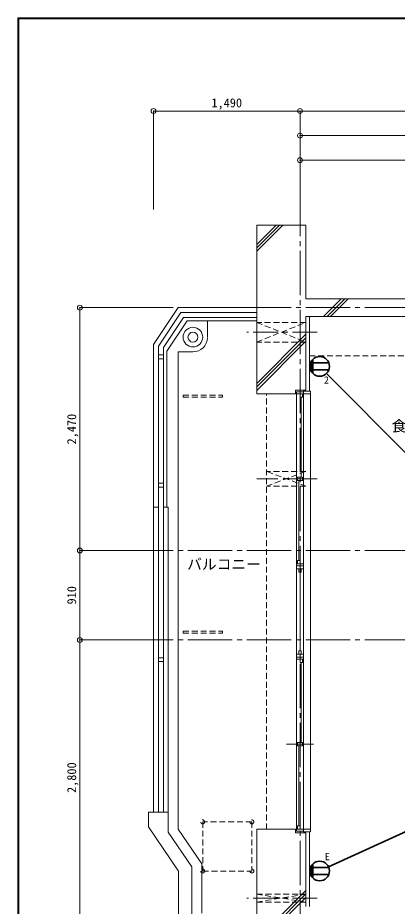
# Model space of a CAD drawing. Units: millimetres at full size, sheet at 1:50. Extents: x -9674 to 9699, y -6794 to 6791.
# Drawn here: x -9674 to -5813, y -2245 to 6791 of the extents above; entities that cross this region are included whole.
import ezdxf
from ezdxf.enums import TextEntityAlignment as Align

# ---------------------------------------------------------------- set-up
doc = ezdxf.new("R2010")
doc.units = ezdxf.units.MM
doc.header["$LTSCALE"] = 50
doc.header["$PDMODE"] = 32
doc.header["$PDSIZE"] = 50
for name, pattern in [('CHAIN1', [8, 5, -1, 1, -1]), ('CHAIN2', [12, 9, -1, 1, -1]), ('DASHED1', [1.8, 1.2, -0.6])]:
    doc.linetypes.add(name, pattern=pattern)
for name, color, linetype, lineweight in [('0-0_図面枠', 7, 'Continuous', 9), ('1-0_芯', 134, 'CHAIN2', 9), ('1-1_躯体', 134, 'Continuous', 9), ('1-3_建具', 134, 'Continuous', 9), ('1-6_ﾊﾞﾙｺﾆｰ・階段', 134, 'Continuous', 9), ('1-7_その他', 134, 'DASHED1', 9), ('1-8_ハッチ', 134, 'Continuous', 9), ('1-B_寸法', 134, 'Continuous', 9), ('1-C_梁', 134, 'DASHED1', 9), ('2-0_芯', 2, 'Continuous', 35)]:
    doc.layers.add(name, color=color, linetype=linetype, lineweight=lineweight)
doc.layers.add('1-A_文字', color=134, linetype='Continuous')
doc.styles.add('ＭＳ ゴシック', font='')
doc.styles.get('ＭＳ ゴシック').set_extended_font_data('MS Gothic')

msp = doc.modelspace()

# ---------------------------------------------------------------- linework, layer by layer
at = {"layer": '0-0_図面枠'}
for p, q in [((-9673.92, 6791.43), (-9673.92, -6793.93)), ((-9672.16, 6789.66), (-9672.16, -6792.16)), ((9697.16, 6789.66), (-9672.16, 6789.66)), ((-9670.4, 6787.9), (-9670.4, -6790.4)), ((9695.4, 6787.9), (-9670.4, 6787.9)), ((-9668.64, -6788.64), (-9668.64, 6786.14)), ((-9668.64, 6786.14), (9693.64, 6786.14)), ((-9666.87, 6784.38), (-9666.87, -6786.88)), ((9691.87, 6784.38), (-9666.87, 6784.38)), ((-9665.11, 6782.61), (-9665.11, -6785.11)), ((9690.11, 6782.61), (-9665.11, 6782.61)), ((9688.35, 6780.85), (-9663.35, 6780.85)), ((-9663.35, 6780.85), (-9663.35, -6783.35))]:
    msp.add_line(p, q, dxfattribs=at)
msp.add_lwpolyline([(9698.92, -6793.93), (9698.92, 6791.43), (-9673.92, 6791.43)], dxfattribs=at)
at = {"layer": '1-0_芯'}
for p, q in [((-6802.5, -3230.3), (-6802.5, 4842.91)), ((-8542.5, 3842.91), (8067.5, 3842.91)), ((-8542.5, 1372.91), (8067.5, 1372.91)), ((-8542.5, 462.91), (2697.5, 462.91))]:
    msp.add_line(p, q, dxfattribs=at)
at = {"layer": '1-1_躯体'}
for p, q in [((-7242.5, 2967.91), (-7242.5, 4682.91)), ((-7242.5, 4682.91), (-6742.5, 4682.91)), ((-6742.5, 3932.91), (-6742.5, 4682.91)), ((5857.5, 3932.91), (-6742.5, 3932.91)), ((-6742.5, 3002.91), (-6742.5, 3752.91)), ((-6742.5, 3752.91), (5857.5, 3752.91)), ((-6847.5, 3002.91), (-6847.5, 2967.91)), ((-6742.5, 3002.91), (-6847.5, 3002.91)), ((-6847.5, 2967.91), (-7242.5, 2967.91)), ((-7242.5, -3177.09), (-7242.5, -1462.09)), ((-7242.5, -1462.09), (-6847.5, -1462.09)), ((-6847.5, -1497.09), (-6847.5, -1462.09)), ((-6742.5, -1497.09), (-6847.5, -1497.09)), ((-6742.5, -2247.09), (-6742.5, -1497.09))]:
    msp.add_line(p, q, dxfattribs=at)
at = {"layer": '1-3_建具'}
for p, q in [((-6837.5, 2987.91), (-6837.5, 2952.91)), ((-6837.5, 2987.91), (-6767.5, 2987.91)), ((-6767.5, 2992.91), (-6767.5, 2967.91)), ((-6695.5, 2992.91), (-6767.5, 2992.91)), ((-6767.5, 2967.91), (-6837.5, 2967.91)), ((-6837.5, 2952.91), (-6837.5, 1252.91)), ((-6802.5, 2932.91), (-6802.5, 2967.91)), ((-6778.5, 2932.91), (-6802.5, 2932.91)), ((-6790.5, 2932.91), (-6790.5, 2120.41)), ((-6778.5, 2932.91), (-6778.5, 2967.91)), ((-6767.5, 2952.91), (-6767.5, 2967.91)), ((-6767.5, 2952.91), (-6767.5, 1252.91)), ((-6695.5, -1462.09), (-6695.5, 2967.91)), ((-6940.98, 2102.91), (-6664.02, 2102.91)), ((-6826.5, 2120.41), (-6778.5, 2120.41)), ((-6814.5, 1272.91), (-6814.5, 2085.41)), ((-6802.5, 2120.41), (-6802.5, 2085.41)), ((-6778.5, 2120.41), (-6778.5, 2085.41)), ((-6826.5, 1272.91), (-6802.5, 1272.91)), ((-6826.5, 1272.91), (-6826.5, 1237.91)), ((-6802.5, 1272.91), (-6802.5, 1237.91)), ((-6837.5, 1172.91), (-6837.5, 1252.91)), ((-6767.5, 1237.91), (-6837.5, 1237.91)), ((-6837.5, 1217.91), (-6767.5, 1217.91)), ((-6767.5, 1187.91), (-6837.5, 1187.91)), ((-6814.5, 1152.91), (-6814.5, 1187.91)), ((-6790.5, 1152.91), (-6790.5, 1187.91)), ((-6767.5, 1252.91), (-6767.5, 1172.91)), ((-6837.5, 1172.91), (-6837.5, 332.91)), ((-6790.5, 1152.91), (-6814.5, 1152.91)), ((-6802.5, 352.91), (-6802.5, 1152.91)), ((-6767.5, 1172.91), (-6767.5, 332.91)), ((-6837.5, 332.91), (-6837.5, 252.91)), ((-6767.5, 317.91), (-6837.5, 317.91)), ((-6837.5, 287.91), (-6767.5, 287.91)), ((-6790.5, 352.91), (-6814.5, 352.91)), ((-6814.5, 352.91), (-6814.5, 317.91)), ((-6790.5, 352.91), (-6790.5, 317.91)), ((-6767.5, 252.91), (-6767.5, 332.91)), ((-6767.5, 267.91), (-6837.5, 267.91)), ((-6837.5, 252.91), (-6837.5, -1447.09)), ((-6802.5, 232.91), (-6802.5, 267.91)), ((-6778.5, 232.91), (-6802.5, 232.91)), ((-6790.5, 232.91), (-6790.5, -579.59)), ((-6778.5, 232.91), (-6778.5, 267.91)), ((-6767.5, 252.91), (-6767.5, -1447.09)), ((-6940.98, -597.09), (-6664.02, -597.09)), ((-6826.5, -579.59), (-6778.5, -579.59)), ((-6814.5, -1427.09), (-6814.5, -614.59)), ((-6802.5, -579.59), (-6802.5, -614.59)), ((-6778.5, -579.59), (-6778.5, -614.59)), ((-6826.5, -1427.09), (-6802.5, -1427.09)), ((-6826.5, -1427.09), (-6826.5, -1462.09)), ((-6802.5, -1427.09), (-6802.5, -1462.09)), ((-6837.5, -1482.09), (-6837.5, -1447.09)), ((-6767.5, -1462.09), (-6837.5, -1462.09)), ((-6837.5, -1482.09), (-6767.5, -1482.09)), ((-6767.5, -1447.09), (-6767.5, -1462.09)), ((-6767.5, -1487.09), (-6767.5, -1462.09)), ((-6695.5, -1487.09), (-6767.5, -1487.09))]:
    msp.add_line(p, q, dxfattribs=at)
for points in [[(-6695.5, 2992.91), (-6695.5, 2967.91), (-6767.5, 2967.91)], [(-6826.5, 2120.41), (-6826.5, 2085.41), (-6778.5, 2085.41)], [(-6826.5, -579.59), (-6826.5, -614.59), (-6778.5, -614.59)], [(-6695.5, -1487.09), (-6695.5, -1462.09), (-6767.5, -1462.09)]]:
    msp.add_lwpolyline(points, dxfattribs=at)
at = {"layer": '1-6_ﾊﾞﾙｺﾆｰ・階段'}
for p, q in [((-8292.5, 3466.91), (-8042.5, 3842.91)), ((-7242.5, 3842.91), (-8042.5, 3842.91)), ((-8242.5, 3451.81), (-8015.7, 3792.91)), ((-8192.5, 3436.7), (-7988.9, 3742.91)), ((-8157.5, 3399.04), (-7952.13, 3707.91)), ((-7242.5, 3792.91), (-8015.7, 3792.91)), ((-7242.5, 3742.91), (-7988.9, 3742.91)), ((-7242.5, 3707.91), (-7952.13, 3707.91)), ((-7742.5, 3542.91), (-7742.5, 3707.91)), ((-8292.5, 3466.91), (-8292.5, -1287.09)), ((-8242.5, 3451.81), (-8242.5, -1287.09)), ((-8192.5, 3436.7), (-8192.5, -1287.09)), ((-8242.5, 3362.91), (-8192.5, 3362.91)), ((-8157.5, 3399.04), (-8157.5, 1812.91)), ((-8242.5, 3322.91), (-8192.5, 3322.91)), ((-8242.5, 2057.91), (-8192.5, 2057.91)), ((-8242.5, 2017.91), (-8192.5, 2017.91)), ((-8292.5, 1812.91), (-8242.5, 1812.91)), ((-8192.5, 1812.91), (-8142.5, 1812.91)), ((-8142.5, 1812.91), (-8142.5, -1491.55)), ((-8242.5, 282.91), (-8192.5, 282.91)), ((-8242.5, 242.91), (-8192.5, 242.91)), ((-8342.5, -1287.09), (-8142.5, -1287.09)), ((-8142.5, -1491.55), (-7902.5, -1845.65)), ((-8042.5, -1460.85), (-7802.5, -1814.95)), ((-8037.5, -1887.09), (-8037.5, -2787.09)), ((-7902.5, -1845.65), (-7902.5, -2828.53)), ((-7802.5, -2317.09), (-7802.5, -1814.95))]:
    msp.add_line(p, q, dxfattribs=at)
for points in [[(-7892.5, 3392.91), (-8042.5, 3392.91), (-8042.5, -1460.85)], [(-8342.5, -1287.09), (-8342.5, -1437.09), (-8037.5, -1887.09)]]:
    msp.add_lwpolyline(points, dxfattribs=at)
for radius in [100, 50]:
    msp.add_circle((-7892.5, 3542.91), radius, dxfattribs=at)
msp.add_arc((-7892.5, 3542.91), 150, 270, 357.77329, dxfattribs=at)
at = {"layer": '1-7_その他'}
for p, q in [((-6742.5, 3692.91), (-7242.5, 3692.91)), ((-7242.5, 3492.91), (-6742.5, 3692.91)), ((-7242.5, 3692.91), (-6742.5, 3492.91)), ((-6742.5, 3492.91), (-7242.5, 3492.91)), ((-7992.5, 2952.91), (-7992.5, 2932.91)), ((-7992.5, 2932.91), (-7592.5, 2932.91)), ((-6742.5, 2177.91), (-7142.5, 2177.91)), ((-6742.5, 2027.91), (-7142.5, 2177.91)), ((-7142.5, 2027.91), (-6742.5, 2177.91)), ((-6742.5, 2027.91), (-7142.5, 2027.91)), ((-7992.5, 552.91), (-7992.5, 532.91)), ((-7992.5, 532.91), (-7592.5, 532.91)), ((-7792.5, -1387.09), (-7792.5, -1887.09)), ((-7292.5, -1387.09), (-7792.5, -1387.09)), ((-7292.5, -1387.09), (-7292.5, -1887.09)), ((-7792.5, -1887.09), (-7292.5, -1887.09)), ((-7242.5, -2122.09), (-6742.5, -2122.09)), ((-7242.5, -2202.09), (-6742.5, -2122.09)), ((-6742.5, -2202.09), (-7242.5, -2122.09)), ((-7242.5, -2202.09), (-6742.5, -2202.09))]:
    msp.add_line(p, q, dxfattribs=at)
at = {"layer": '1-7_その他', "linetype": 'CHAIN1'}
for p, q in [((-6627.5, 3592.91), (-7342.5, 3592.91)), ((-6627.5, 2102.91), (-7242.5, 2102.91)), ((-6627.5, -2162.09), (-7342.5, -2162.09))]:
    msp.add_line(p, q, dxfattribs=at)
at = {"layer": '1-7_その他'}
for points in [[(-7992.5, 2952.91), (-7592.5, 2952.91), (-7592.5, 2932.91)], [(-7992.5, 552.91), (-7592.5, 552.91), (-7592.5, 532.91)]]:
    msp.add_lwpolyline(points, dxfattribs=at)
for centre in [(-7792.5, -1387.09), (-7292.5, -1387.09), (-7792.5, -1887.09), (-7292.5, -1887.09)]:
    msp.add_circle(centre, 20, dxfattribs=at)
at = {"layer": '1-8_ハッチ'}
for p, q in [((-7242.5, 4416.08), (-6975.67, 4682.91)), ((-7242.5, 4451.44), (-7011.02, 4682.91)), ((-7242.5, 4486.79), (-7046.38, 4682.91)), ((-6562.17, 3752.91), (-6382.17, 3932.91)), ((-6526.81, 3752.91), (-6346.81, 3932.91)), ((-6491.46, 3752.91), (-6311.46, 3932.91)), ((-6707.5, 2992.91), (-6707.5, 3752.91)), ((-7242.5, 3072.58), (-6742.5, 3572.58)), ((-7242.5, 3037.22), (-6742.5, 3537.22)), ((-7242.5, 3001.87), (-6742.5, 3501.87)), ((-6707.5, -2247.09), (-6707.5, -1487.09)), ((-7242.5, -2584.28), (-6742.5, -2084.28)), ((-7242.5, -2619.63), (-6742.5, -2119.63)), ((-7242.5, -2654.99), (-6742.5, -2154.99))]:
    msp.add_line(p, q, dxfattribs=at)
at = {"layer": '1-B_寸法'}
for p, q in [((-8292.5, 4842.91), (-8292.5, 5842.91)), ((-8292.5, 5842.91), (-6802.5, 5842.91)), ((-6802.5, 4842.91), (-6802.5, 5842.91)), ((-6802.5, 5842.91), (6297.5, 5842.91)), ((-6802.5, 5592.91), (-2602.5, 5592.91)), ((-6802.5, 5342.91), (-4442.5, 5342.91)), ((-9042.5, 1372.91), (-9042.5, 3842.91)), ((-9042.5, 3842.91), (-8542.5, 3842.91)), ((-9042.5, 462.91), (-9042.5, 1372.91)), ((-9042.5, 1372.91), (-8542.5, 1372.91)), ((-9042.5, -2337.09), (-9042.5, 462.91)), ((-9042.5, 462.91), (-8542.5, 462.91))]:
    msp.add_line(p, q, dxfattribs=at)
for p in [(-8292.5, 5842.91), (-6802.5, 5842.91), (-6802.5, 5592.91), (-6802.5, 5342.91), (-9042.5, 3842.91), (-9042.5, 1372.91), (-9042.5, 462.91)]:
    msp.add_point(p, dxfattribs=at)
at = {"layer": '1-C_梁'}
for p, q in [((-6707.5, 3352.91), (-4442.5, 3352.91)), ((-7142.5, -1462.09), (-7142.5, 2967.91))]:
    msp.add_line(p, q, dxfattribs=at)
at = {"layer": '2-0_芯'}
for p, q in [((-6699.56, 3221.53), (-6699.56, 3270.17)), ((-6696.24, 3280.85), (-6508.84, 3280.85)), ((-6693.56, 3204.38), (-6693.56, 3287.31)), ((-6687.56, 3193.17), (-6687.56, 3298.53)), ((-6681.56, 3184.54), (-6681.56, 3307.16)), ((-6675.56, 3177.51), (-6675.56, 3314.19)), ((-6672.55, 3174.43), (-6672.55, 3317.26)), ((-6696.24, 3210.85), (-6508.84, 3210.85)), ((-5692.8, 2328.27), (-6532.12, 3174.82)), ((-4756.96, -1042.29), (-6511.58, -1844.85)), ((-6699.56, -1910.77), (-6699.56, -1862.13)), ((-6696.24, -1851.45), (-6508.84, -1851.45)), ((-6693.56, -1927.92), (-6693.56, -1844.99)), ((-6687.56, -1939.13), (-6687.56, -1833.77)), ((-6681.56, -1947.76), (-6681.56, -1825.14)), ((-6675.56, -1954.79), (-6675.56, -1818.11)), ((-6672.55, -1957.87), (-6672.55, -1815.04)), ((-6696.24, -1921.45), (-6508.84, -1921.45))]:
    msp.add_line(p, q, dxfattribs=at)
for centre in [(-6602.54, 3245.85), (-6602.54, -1886.45)]:
    msp.add_circle(centre, 100.02, dxfattribs=at)

# ---------------------------------------------------------------- texts
at = {"layer": '1-A_文字', "style": 'ＭＳ ゴシック'}
for s, p in [('食事室', (-5870.38, 2550.64)), ('バルコニー', (-7950.69, 1145.82))]:
    msp.add_text(s, height=110, dxfattribs=at).set_placement(p, align=Align.BOTTOM_LEFT)
at = {"layer": '1-B_寸法', "style": 'ＭＳ ゴシック'}
msp.add_text('1,490', height=91.64, dxfattribs=at).set_placement((-7703.75, 5852.91), align=Align.BOTTOM_LEFT)
for s, p in [('2,470', (-9052.5, 2451.66)), ('910', (-9052.5, 824.16)), ('2,800', (-9052.5, -1093.34))]:
    msp.add_text(s, height=91.64, rotation=90, dxfattribs=at).set_placement(p, align=Align.BOTTOM_LEFT)
at = {"layer": '2-0_芯', "color": 7, "style": 'ＭＳ ゴシック'}
for s, p in [('2', (-6557.97, 3048.8)), ('E', (-6549.23, -1798.74))]:
    msp.add_text(s, height=73.31, dxfattribs=at).set_placement(p, align=Align.BOTTOM_LEFT)

doc.saveas('drawing.dxf')
